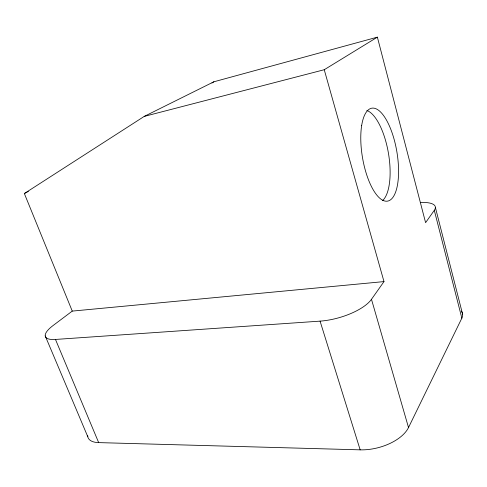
<?xml version="1.0" encoding="UTF-8"?>
<svg xmlns="http://www.w3.org/2000/svg" width="487" height="487" viewBox="0 0 487 487"><rect width="100%" height="100%" fill="white"/><g stroke="black" fill="none" stroke-linecap="round" stroke-linejoin="round"><path stroke-width="0.73" d="M87.672 435.591A31.345 13.21 -24.5 0 0 98.672 442.61L360.167 449.848A37.87 20.351 -14.6 0 0 408.514 427.543L461.846 318.163A31.485 13.319 -12.6 0 0 461.305 311.15M383.987 281.596L72.259 311.102L52.992 325.602A32.617 9.691 -22.5 0 0 55.475 339.445L320.069 321.134A39.8 15.219 -16.1 0 0 371.478 299.31L383.987 281.596L324.245 69.726L377.376 37.152L425.595 222.662L434.301 210.323A32.769 9.777 -14.7 0 0 420.372 202.458M72.259 311.102L24.35 193.528L144.225 116.405L213.872 81.786L377.376 37.152M211.948 83.003L213.872 81.786M24.35 193.528L28.392 191.409M144.225 116.405L324.245 69.726M45.236 335.933L87.812 436.784M55.475 339.445L98.672 442.61M320.069 321.134L360.167 449.848M371.478 299.31L408.514 427.543M435.39 207.413L462.65 314.432M434.301 210.323L461.846 318.163M366.827 110.482A46.837 17.763 80.4 0 1 388.364 152.79A46.837 17.763 80.4 0 1 382.545 200.601M361.695 125.36A47.136 17.435 80.4 0 0 383.61 200.65A47.136 17.435 80.4 0 0 393.721 137.961A47.136 17.435 80.4 0 0 361.695 125.36"/></g></svg>
